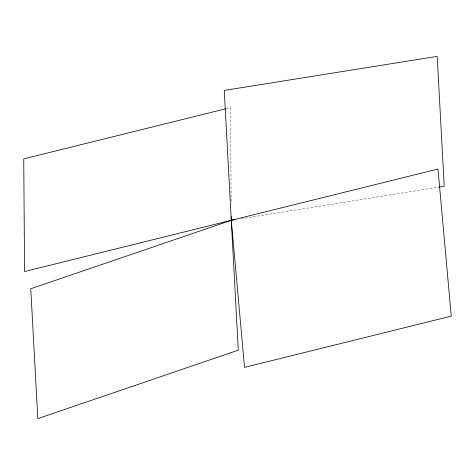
<?xml version="1.0" encoding="UTF-8"?>
<svg xmlns="http://www.w3.org/2000/svg" width="475" height="475" viewBox="0 0 475 475"><rect width="100%" height="100%" fill="white"/><g stroke="black" fill="none" stroke-linecap="round" stroke-linejoin="round"><path stroke-width="0.36" stroke-dasharray="2.38 1.78" d="M226.142 108.686L230.464 107.617L231.159 203.247M240.795 218.773L439.102 187.061"/><path stroke-width="0.71" d="M225.423 108.864L23.75 158.876L24.563 271.552L437.997 169.041L451.25 316.124L244.536 367.383L231.283 220.299L231.254 216.588M235.671 219.592L231.283 220.299L30.774 288.758L37.81 418.635L238.313 350.176L224.248 90.422L437.19 56.365L444.226 186.242L439.102 187.061"/></g></svg>
